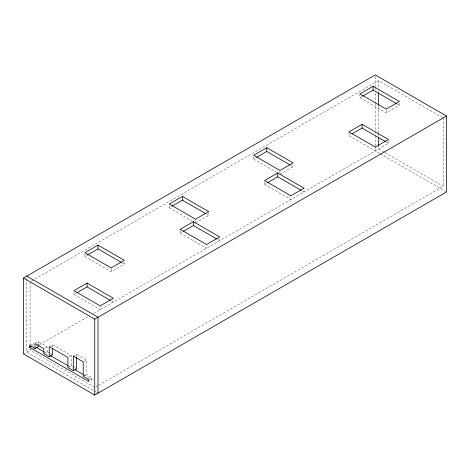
<?xml version="1.0" encoding="UTF-8"?>
<svg xmlns="http://www.w3.org/2000/svg" width="470" height="470" viewBox="0 0 470 470"><rect width="100%" height="100%" fill="white"/><g stroke="black" fill="none" stroke-linecap="round" stroke-linejoin="round"><path stroke-width="0.35" stroke-dasharray="2.35 1.76" d="M31.349 281.084L378.556 80.623L442.581 117.588M84.87 253.982L84.87 256.508L86.744 255.427M169.247 205.895L169.247 207.793L171.756 206.348M253.63 156.545L253.63 159.077L255.51 157.991M359.926 93.912L359.926 97.707L361.806 96.62M84.87 256.508L111.167 271.695L124.321 264.105L124.321 261.573M195.549 222.98L208.698 215.383L208.698 212.857M279.932 174.264L293.08 166.668L293.08 164.77M359.926 97.707L386.228 112.894L399.377 105.298L399.377 102.766M73.907 291.941L73.907 294.473L76.416 293.027M180.21 230.57L180.21 233.102L182.084 232.016M264.587 181.855L264.587 184.387L266.466 183.3M379.719 153.426L348.969 135.666L350.849 134.585M29.528 345.403L32.812 343.505L34.034 344.21M35.556 343.188L38.293 341.608L47.059 346.672L47.059 351.73L43.775 353.628M23.5 353.945L31.349 349.416M39.503 344.704L87.943 316.739M93.559 313.496L388.42 143.262L388.42 140.095M44.867 347.935L47.059 346.672M49.25 346.672L52.54 344.769L71.17 355.526L71.17 365.648L68.432 367.235M68.978 356.795L71.17 355.526M73.361 356.16L76.651 354.262L86.509 359.955L86.509 374.508L91.991 377.669L91.991 379.572L89.253 381.152M83.772 361.536L86.509 359.955M83.772 376.088L86.509 374.508M88.701 379.572L91.991 377.669M96.003 386.745L97.913 385.641M98.547 385.277L443.21 186.285L443.21 118.681M396.874 103.852L399.377 105.298M386.54 142.175L388.42 143.262M384.26 152.251L378.556 148.955L378.556 146.047M384.895 152.615L443.21 186.285M380.359 153.79L445.865 191.613M291.2 165.587L293.08 166.668M253.63 159.077L276.801 172.455M302.163 190.891L304.037 191.977L304.037 189.445M264.587 184.387L290.889 199.568L290.889 196.407M206.195 213.938L208.698 215.383M169.247 207.793L192.418 221.17M217.152 239.248L219.66 240.693L219.66 238.795M180.21 233.102L206.506 248.283L206.506 245.123M121.812 262.659L124.321 264.105M111.484 300.982L113.358 302.063L113.358 299.531M73.907 294.473L100.21 309.654L100.21 306.493M36.466 345.615L38.293 346.672M47.059 351.73L49.497 353.135M50.102 353.487L52.54 354.897M71.17 365.648L73.602 367.058M74.213 367.405L76.651 368.815M34.075 346.132L32.812 345.403L32.812 343.505M44.773 352.312L47.922 354.127M68.696 366.124L72.474 368.304M83.807 374.843L91.991 379.572M94.729 387.48L30.074 350.15L30.074 348.693M96.744 392.438L26.79 352.048L26.79 276.125M386.228 109.727L386.228 112.894M378.556 80.623L378.556 87.896M378.556 90.804L378.556 92.255M378.556 106.067L378.556 132.963M378.556 133.692L378.556 136.6M375.272 76.393L375.272 86.609M375.272 87.338L375.272 89.529M375.272 93.183L375.272 101.943M375.272 102.671L375.272 130.413M375.272 131.142L375.272 134.79M375.272 135.525L375.272 145.741M375.272 146.476L375.272 150.852M348.969 132.505L348.969 135.666M279.932 171.098L279.932 172.995M195.549 219.813L195.549 221.711M111.167 268.534L111.167 271.695M76.651 354.262L76.651 356.442M52.54 344.769L52.54 346.942M38.293 341.608L38.293 343.776M30.074 281.818L30.074 345.062"/><path stroke-width="0.7" d="M23.5 278.023L375.272 74.93L446.5 116.055L446.5 191.977L94.729 395.07L23.5 353.945L23.5 278.023L94.729 319.148L446.5 116.055M98.019 245.123L84.87 252.713L111.167 267.9L124.321 260.31L98.019 245.123L98.019 248.918L121.19 262.295M182.401 196.407L169.247 203.998L195.549 219.184L208.698 211.588L182.401 196.407L182.401 200.202L205.566 213.58M266.778 147.692L253.63 155.282L279.932 170.463L293.08 162.873L266.778 147.692L266.778 151.487L289.949 164.864M373.08 86.316L359.926 93.912L386.228 109.093L399.377 101.502L373.08 86.316L373.08 90.117L396.245 103.494M87.373 255.063L98.019 248.918M172.378 205.989L182.401 200.202M256.761 157.268L266.778 151.487M362.435 96.262L373.08 90.117M87.062 283.081L73.907 290.677L100.21 305.858L113.358 298.268L87.062 283.081L87.062 286.882L110.227 300.254M193.358 221.711L180.21 229.307L206.506 244.488L219.66 236.898L193.358 221.711L193.358 225.512L216.529 238.883M277.741 172.995L264.587 180.586L290.889 195.773L304.037 188.182L277.741 172.995L277.741 176.791L300.906 190.168M362.117 124.28L348.969 131.87L375.272 147.057L388.42 139.467L362.117 124.28L362.117 128.075L385.917 141.817M77.039 292.663L87.062 286.882M183.341 231.293L193.358 225.512M267.718 182.577L277.741 176.791M352.101 133.862L362.117 128.075M38.293 344.498L38.293 346.672L35.009 348.57L29.528 345.403L29.528 347.301L31.719 346.038M35.009 348.57L35.009 343.505L43.775 348.57L43.775 353.628L49.25 356.795L52.54 354.897L52.54 348.387M49.25 356.795L49.25 346.672L67.88 357.423L67.88 367.546L73.361 370.713L76.651 368.815L76.651 357.171M26.79 276.125L98.019 317.25L98.019 393.173M36.59 347.583L44.145 351.948M50.443 355.579L68.068 365.76M74.994 369.755L83.178 374.478M29.528 347.301L88.701 381.47L88.701 379.572L83.225 376.405L83.225 361.853L73.361 356.16L73.361 370.713M378.556 92.984L378.556 105.339M378.556 137.322L378.556 145.318M94.729 319.148L94.729 395.07"/></g></svg>
